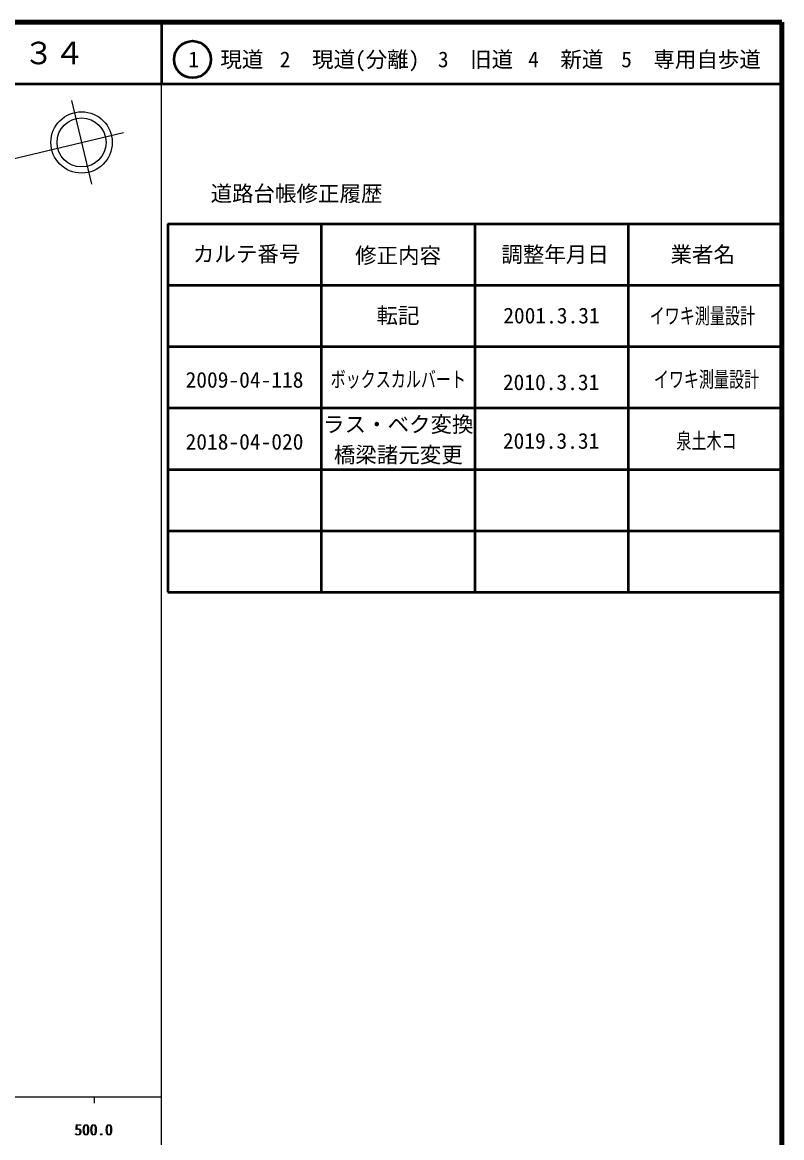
# Model space of a CAD drawing. Units: millimetres, scale not verified. Extents: x 40000 to 680000, y 20000 to 380000.
# Drawn here: x 556306 to 680000, y 198357 to 380000 of the extents above; entities that cross this region are included whole.
import ezdxf
from ezdxf.enums import TextEntityAlignment as Align

# ---------------------------------------------------------------- set-up
doc = ezdxf.new("R2010")
doc.units = ezdxf.units.MM
doc.header["$LTSCALE"] = 1000
for name, color, linetype, lineweight in [('M-BMK-SRVR', 3, 'Continuous', 25), ('M-TTL', 2, 'Continuous', 140), ('M-TTL-BAND', 7, 'Continuous', 25), ('M-TTL-FRAM', 2, 'Continuous', 50), ('M-TTL-LINE', 7, 'Continuous', 50)]:
    doc.layers.add(name, color=color, linetype=linetype, lineweight=lineweight)
doc.layers.add('M-TTL-TXT', color=7, linetype='Continuous')
doc.styles.add('ＭＳ ゴシック', font='')
doc.styles.get('ＭＳ ゴシック').set_extended_font_data('MS Gothic')

msp = doc.modelspace()

# ---------------------------------------------------------------- linework, layer by layer
at = {"layer": 'M-BMK-SRVR'}
for p, q in [((564346, 367249), (567574, 353627)), ((548445, 356287), (572771, 362052))]:
    msp.add_line(p, q, dxfattribs=at)
for radius in [5000, 4000]:
    msp.add_circle((565960, 360438), radius, dxfattribs=at)
at = {"layer": 'M-TTL'}
for p, q in [((680000, 380000), (40000, 380000)), ((680000, 20000), (680000, 380000))]:
    msp.add_line(p, q, dxfattribs=at)
at = {"layer": 'M-TTL-BAND'}
for p, q in [((579000, 20000), (579000, 370000)), ((40000, 205000), (579000, 205000)), ((568000, 205000), (568000, 204000))]:
    msp.add_line(p, q, dxfattribs=at)
at = {"layer": 'M-TTL-FRAM'}
for p, q in [((580000, 347197), (580000, 287197)), ((580000, 347197), (680000, 347197)), ((580000, 287197), (680000, 287197))]:
    msp.add_line(p, q, dxfattribs=at)
at = {"layer": 'M-TTL-LINE'}
for p, q in [((579000, 380000), (579000, 370000)), ((40000, 370000), (680000, 370000)), ((605000, 347197), (605000, 287197)), ((630000, 347197), (630000, 287197)), ((655000, 347197), (655000, 287197)), ((580000, 337197), (680000, 337197)), ((580000, 327197), (680000, 327197)), ((580000, 317197), (680000, 317197)), ((580000, 307197), (680000, 307197)), ((580000, 297197), (680000, 297197))]:
    msp.add_line(p, q, dxfattribs=at)
msp.add_circle((584031, 373958), 3000, dxfattribs=at)

# ---------------------------------------------------------------- texts
at = {"layer": 'M-TTL-BAND', "style": 'ＭＳ ゴシック'}
for p in [(567844, 198195), (568000, 198195)]:
    msp.add_text('500.0', height=1833, dxfattribs=at).set_placement(p, align=Align.BOTTOM_CENTER)
at = {"layer": 'M-TTL-TXT', "style": 'ＭＳ ゴシック'}
for s, height, p in [('３４', 3666, (561497, 375000)), ('1\u3000現道', 2566, (589448, 373958)), ('2\u3000現道(分離)', 2566, (609619, 373958)), ('3\u3000旧道', 2566, (630121, 373958)), ('4\u3000新道', 2566, (644824, 373958)), ('5\u3000専用自歩道', 2566, (665228, 373958)), ('道路台帳修正履歴', 2566, (600968, 352113)), ('カルテ番号', 2566, (592839, 342277)), ('修正内容', 2566, (617509, 342023)), ('調整年月日', 2566, (643089, 342197)), ('業者名', 2566, (667134, 342197)), ('転記', 2566, (617500, 332245)), ('2001.3.31', 2566, (642500, 332245)), ('2009-04-118', 2566, (592501, 321778)), ('2010.3.31', 2566, (642438, 321386)), ('ラス・ベク変換', 2566, (617547, 314530)), ('2018-04-020', 2566, (592501, 311696)), ('2019.3.31', 2566, (642438, 311833)), ('橋梁諸元変更', 2566, (617547, 309568))]:
    msp.add_text(s, height=height, dxfattribs=at).set_placement(p, align=Align.MIDDLE_CENTER)
at = {"layer": 'M-TTL-TXT', "style": 'ＭＳ ゴシック', "width": 0.7}
for s, p in [('イワキ測量設計', (667077, 332189)), ('ボックスカルバート', (617547, 321859)), ('イワキ測量設計', (667751, 321859)), ('泉土木コ', (667751, 311833))]:
    msp.add_text(s, height=2566, dxfattribs=at).set_placement(p, align=Align.MIDDLE_CENTER)

doc.saveas('drawing.dxf')
